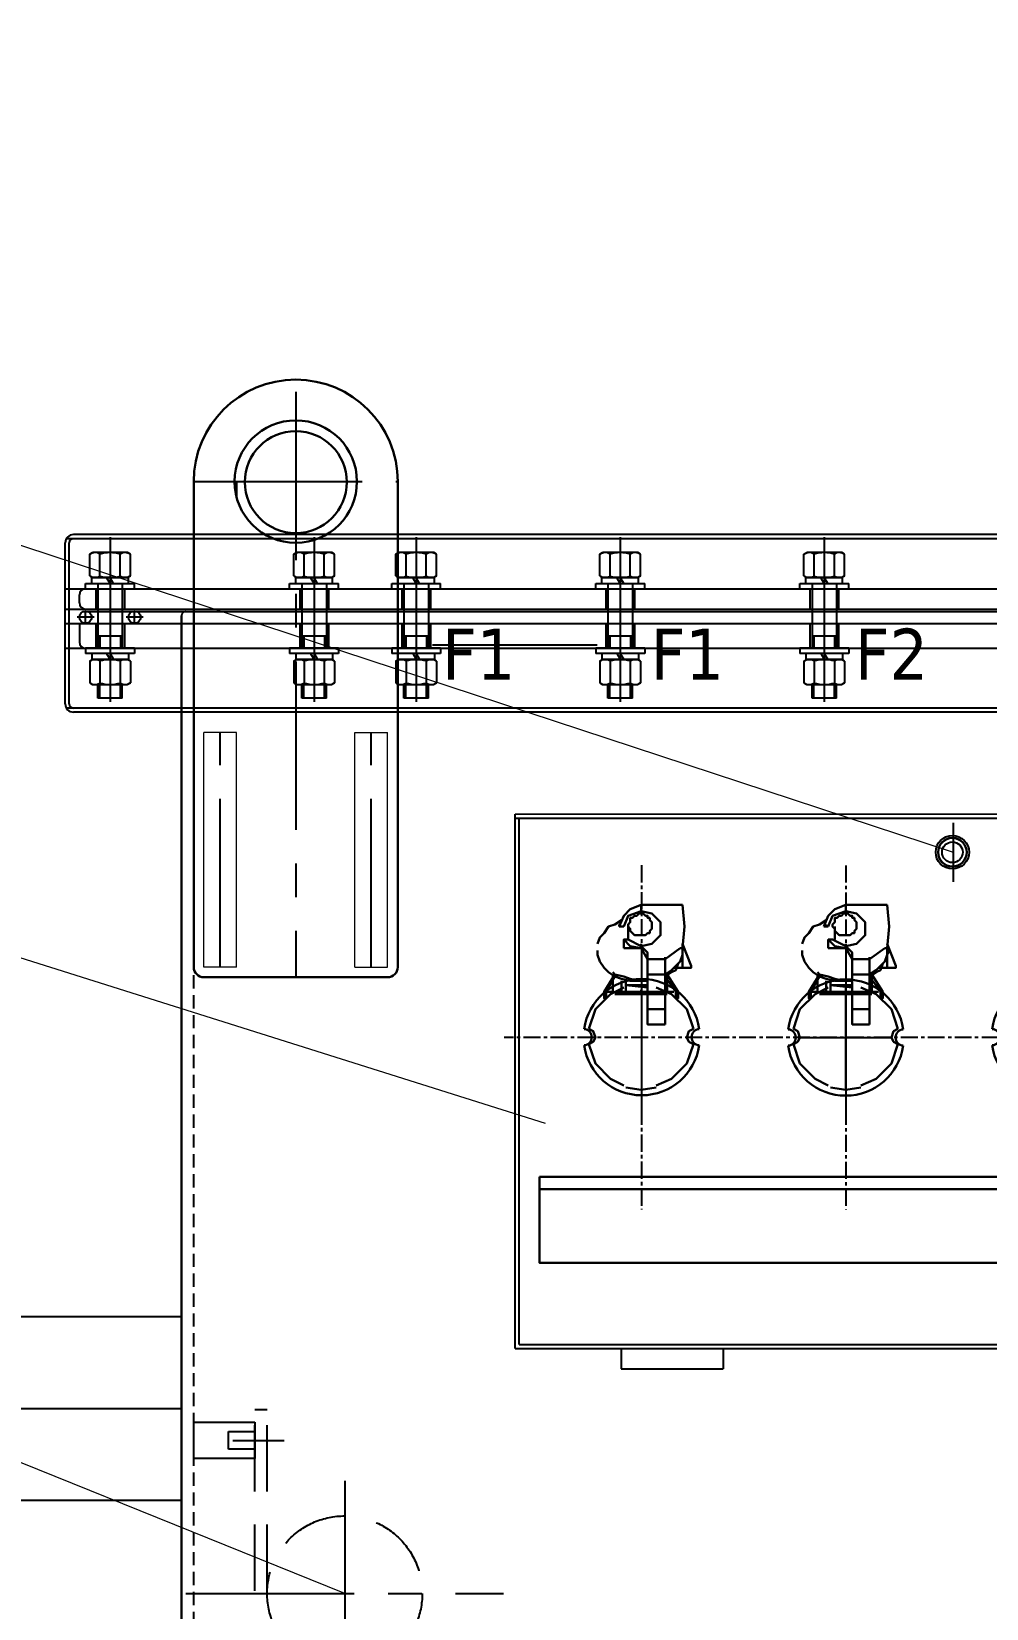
# Model space of a CAD drawing. Header units: millimetres. Extents: x 51831 to 122350, y -311274 to -161296.
# Drawn here: x 57327 to 57795, y -162715 to -161942 of the extents above; entities that cross this region are included whole.
import ezdxf

# ---------------------------------------------------------------- set-up
doc = ezdxf.new("R2010")
doc.units = ezdxf.units.MM
doc.header["$LTSCALE"] = 13
for name, pattern in [('ACAD_ISO02W100', [15, 12, -3]), ('CENTER', [50.8, 31.75, -6.35, 6.35, -6.35]), ('CENTERX2', [101.6, 63.5, -12.7, 12.7, -12.7]), ('DASHED', [0.75, 0.5, -0.25]), ('HIDDEN', [9.525, 6.35, -3.175])]:
    doc.linetypes.add(name, pattern=pattern)
doc.layers.get('0').update_dxf_attribs({"color": 1, "linetype": 'CENTER'})
for name, color, linetype in [('1', 4, 'Continuous'), ('2', 3, 'Continuous'), ('3中心线层', 1, 'CENTER'), ('4', 2, 'HIDDEN'), ('4虚线层', 6, 'DASHED'), ('粗实线', 4, 'Continuous')]:
    doc.layers.add(name, color=color, linetype=linetype)
doc.layers.add('标注、文本', color=3, linetype='Continuous', lineweight=25)
doc.layers.add('铁心', color=3, linetype='Continuous', lineweight=0)
doc.styles.add('Tahoma$001', font='tahoma.ttf', dxfattribs={"height": 2.159784})

# ---------------------------------------------------------------- blocks, each defined once
blk = doc.blocks.new('A$C577535B1')
for p, q in [((67.35, 124.33), (67.35, 44.6)), ((67.35, 124.15), (67.35, 44.41)), ((167.35, 124.17), (167.35, 44.44)), ((167.35, 124.15), (167.35, 44.41)), ((267.35, 124.33), (267.35, 44.6)), ((267.35, 124.15), (267.35, 44.41))]:
    blk.add_line(p, q)
at = {"layer": '3中心线层', "ltscale": 0.02}
for p, q in [((67.35, 168.77), (67.35, 0.16)), ((67.35, 168.61), (67.35, 0)), ((167.35, 168.61), (167.35, 0)), ((267.35, 168.77), (267.35, 0.16)), ((334.71, 84.28), (0, 84.28))]:
    blk.add_line(p, q, dxfattribs=at)
at = {"layer": '粗实线', "lineweight": 30}
for centre, radius, start, end in [((67.35, 84.47), 28.5, 8.04813, 171.95187), ((167.35, 84.3), 28.5, 8.04813, 171.95187), ((267.35, 84.47), 28.5, 8.04813, 171.95187), ((38.85, 84.47), 4, 274.02406, 85.97594), ((95.85, 84.47), 4, 94.02406, 265.97594), ((138.85, 84.3), 4, 274.02406, 85.97594), ((195.85, 84.3), 4, 94.02406, 265.97594), ((238.85, 84.47), 4, 274.02406, 85.97594), ((295.85, 84.37), 4, 94.02406, 265.97594), ((67.35, 84.47), 28.5, 188.04813, 351.95187), ((167.35, 84.3), 28.5, 188.04813, 351.95187), ((267.35, 84.47), 28.5, 188.04813, 351.95187)]:
    blk.add_arc(centre, radius, start, end, dxfattribs=at)
blk = doc.blocks.new('A$C5D6D1F02')
at = {"layer": '标注、文本'}
for p, q in [((125.88, 0), (125.88, 51.21)), ((103.48, 25.6), (148.29, 25.6))]:
    blk.add_line(p, q, dxfattribs=at)
at = {"layer": '粗实线', "lineweight": 30}
for points in [[(25.6, 90.68), (20.27, 88.54), (17.07, 85.34), (14.94, 80.01)], [(25.6, 87.48), (19.2, 85.34), (17.07, 80.01)], [(25.6, 90.68), (25.6, 87.48)], [(25.6, 70.41), (30.94, 71.48), (35.2, 75.74), (35.2, 82.14), (30.94, 86.41), (25.6, 87.48)], [(45.87, 69.34), (46.94, 80.01), (45.87, 90.68)], [(125.88, 90.68), (120.55, 88.54), (117.35, 85.34), (115.21, 80.01)], [(125.88, 87.48), (119.48, 85.34), (117.35, 80.01)], [(125.88, 90.68), (125.88, 87.48)], [(125.88, 70.41), (131.22, 71.48), (135.48, 75.74), (135.48, 82.14), (131.22, 86.41), (125.88, 87.48)], [(146.15, 69.34), (147.22, 80.01), (146.15, 90.68)], [(226.16, 90.68), (220.83, 88.54), (217.63, 85.34), (216.56, 80.01)], [(226.16, 87.48), (219.76, 85.34), (217.63, 80.01)], [(226.16, 90.68), (226.16, 87.48)], [(226.16, 70.41), (231.5, 71.48), (235.76, 75.74), (235.76, 82.14), (231.5, 86.41), (226.16, 87.48)], [(246.43, 69.34), (247.5, 80.01), (246.43, 90.68)], [(16, 83.21), (12.8, 81.08), (9.6, 80.01), (7.47, 76.81), (5.33, 74.68), (4.27, 71.48)], [(16, 83.21), (12.8, 81.08), (9.6, 80.01), (7.47, 76.81), (5.33, 74.68), (4.27, 71.48)], [(14.94, 81.08), (14.94, 80.01)], [(116.28, 83.21), (113.08, 81.08), (109.88, 80.01), (107.75, 76.81), (105.61, 74.68), (104.55, 71.48)], [(116.28, 83.21), (113.08, 81.08), (109.88, 80.01), (107.75, 76.81), (105.61, 74.68), (104.55, 71.48)], [(116.28, 81.08), (116.28, 80.01)], [(216.56, 83.21), (213.36, 81.08), (210.16, 80.01), (208.03, 76.81), (205.89, 74.68), (204.83, 71.48)], [(216.56, 83.21), (213.36, 81.08), (210.16, 80.01), (208.03, 76.81), (205.89, 74.68), (204.83, 71.48)], [(216.56, 81.08), (216.56, 80.01)], [(17.07, 73.61), (20.27, 70.41), (25.6, 69.34)], [(19.2, 73.61), (17.07, 73.61), (17.07, 69.34)], [(28.8, 64.01), (28.8, 67.21), (25.6, 70.41)], [(25.6, 69.34), (25.6, 70.41)], [(37.34, 56.54), (40.54, 58.67), (42.67, 60.81), (44.81, 62.94), (45.87, 66.14), (45.87, 68.28), (45.87, 71.48)], [(37.34, 56.54), (40.54, 58.67), (42.67, 60.81), (44.81, 62.94), (45.87, 66.14), (45.87, 68.28), (45.87, 71.48)], [(50.14, 60.81), (45.87, 71.48)], [(117.35, 73.61), (120.55, 70.41), (125.88, 69.34)], [(119.48, 73.61), (117.35, 73.61), (117.35, 69.34)], [(129.08, 64.01), (129.08, 67.21), (125.88, 70.41)], [(125.88, 69.34), (125.88, 70.41)], [(137.62, 56.54), (140.82, 58.67), (142.95, 60.81), (145.08, 62.94), (146.15, 66.14), (147.22, 68.28), (146.15, 71.48)], [(137.62, 56.54), (140.82, 58.67), (142.95, 60.81), (145.08, 62.94), (146.15, 66.14), (147.22, 68.28), (146.15, 71.48)], [(146.15, 69.34), (146.15, 59.74), (149.35, 59.74), (150.42, 59.74), (150.42, 60.81), (146.15, 71.48)], [(217.63, 73.61), (220.83, 70.41), (226.16, 69.34)], [(219.76, 73.61), (217.63, 73.61), (217.63, 69.34)], [(229.36, 64.01), (229.36, 67.21), (226.16, 70.41)], [(226.16, 69.34), (226.16, 70.41)], [(237.9, 56.54), (241.1, 58.67), (243.23, 60.81), (245.36, 62.94), (246.43, 66.14), (247.5, 68.28), (246.43, 71.48)], [(237.9, 56.54), (241.1, 58.67), (243.23, 60.81), (245.36, 62.94), (246.43, 66.14), (247.5, 68.28), (246.43, 71.48)], [(246.43, 69.34), (246.43, 59.74), (249.63, 59.74), (250.7, 59.74), (250.7, 60.81), (246.43, 71.48)], [(4.27, 68.28), (4.27, 66.14), (5.33, 62.94), (7.47, 59.74), (9.6, 57.61), (12.8, 55.47), (16, 54.41), (20.27, 53.34), (24.54, 53.34), (28.8, 53.34)], [(4.27, 68.28), (4.27, 66.14), (5.33, 62.94), (7.47, 59.74), (9.6, 57.61), (12.8, 55.47), (16, 54.41), (20.27, 53.34), (24.54, 53.34), (28.8, 53.34)], [(25.6, 69.34), (28.8, 64.01)], [(33.07, 32), (28.8, 32), (28.8, 64.01)], [(37.34, 32), (37.34, 64.01), (28.8, 64.01)], [(45.87, 69.34), (44.81, 69.34), (37.34, 64.01)], [(37.34, 55.47), (40.54, 57.61), (42.67, 58.67), (43.74, 61.87), (45.87, 64.01), (45.87, 66.14), (45.87, 68.28)], [(37.34, 55.47), (40.54, 57.61), (42.67, 58.67), (43.74, 61.87), (45.87, 64.01), (45.87, 66.14), (45.87, 68.28)], [(45.87, 69.34), (45.87, 59.74), (49.07, 59.74), (50.14, 59.74), (50.14, 60.81)], [(104.55, 68.28), (104.55, 66.14), (105.61, 62.94), (107.75, 59.74), (109.88, 57.61), (113.08, 55.47), (116.28, 54.41), (120.55, 53.34), (124.82, 53.34), (129.08, 53.34)], [(104.55, 68.28), (104.55, 66.14), (105.61, 62.94), (107.75, 59.74), (109.88, 57.61), (113.08, 55.47), (116.28, 54.41), (120.55, 53.34), (124.82, 53.34), (129.08, 53.34)], [(125.88, 69.34), (129.08, 64.01)], [(133.35, 32), (129.08, 32), (129.08, 64.01)], [(137.62, 32), (137.62, 64.01), (129.08, 64.01)], [(146.15, 69.34), (145.08, 69.34), (137.62, 64.01)], [(137.62, 55.47), (140.82, 57.61), (142.95, 58.67), (144.02, 61.87), (146.15, 64.01), (146.15, 66.14), (147.22, 68.28)], [(137.62, 55.47), (140.82, 57.61), (142.95, 58.67), (144.02, 61.87), (146.15, 64.01), (146.15, 66.14), (147.22, 68.28)], [(204.83, 68.28), (204.83, 66.14), (205.89, 62.94), (208.03, 59.74), (210.16, 57.61), (213.36, 55.47), (216.56, 54.41), (220.83, 53.34), (225.09, 53.34), (229.36, 53.34)], [(204.83, 68.28), (204.83, 66.14), (205.89, 62.94), (208.03, 59.74), (210.16, 57.61), (213.36, 55.47), (216.56, 54.41), (220.83, 53.34), (225.09, 53.34), (229.36, 53.34)], [(226.16, 69.34), (229.36, 64.01)], [(233.63, 32), (229.36, 32), (229.36, 64.01)], [(237.9, 32), (237.9, 64.01), (229.36, 64.01)], [(246.43, 69.34), (245.36, 69.34), (237.9, 64.01)], [(237.9, 55.47), (241.1, 57.61), (243.23, 58.67), (244.3, 61.87), (246.43, 64.01), (246.43, 66.14), (247.5, 68.28)], [(237.9, 55.47), (241.1, 57.61), (243.23, 58.67), (244.3, 61.87), (246.43, 64.01), (246.43, 66.14), (247.5, 68.28)], [(11.73, 48.01), (7.47, 48.01), (12.8, 56.54)], [(8.53, 48.01), (12.8, 55.47)], [(11.73, 57.61), (12.8, 56.54), (17.07, 55.47), (20.27, 54.41), (24.54, 53.34), (28.8, 53.34)], [(11.73, 57.61), (12.8, 56.54), (17.07, 55.47), (20.27, 54.41), (24.54, 53.34), (28.8, 53.34)], [(45.87, 59.74), (41.61, 59.74)], [(112.01, 48.01), (107.75, 48.01), (113.08, 56.54)], [(108.81, 48.01), (113.08, 55.47)], [(112.01, 57.61), (113.08, 56.54), (117.35, 55.47), (120.55, 54.41), (124.82, 53.34), (129.08, 53.34)], [(112.01, 57.61), (113.08, 56.54), (117.35, 55.47), (120.55, 54.41), (124.82, 53.34), (129.08, 53.34)], [(146.15, 59.74), (141.88, 59.74)], [(212.29, 48.01), (208.03, 48.01), (213.36, 56.54)], [(209.09, 48.01), (213.36, 55.47)], [(212.29, 57.61), (214.43, 56.54), (217.63, 55.47), (220.83, 54.41), (225.09, 53.34), (229.36, 53.34)], [(212.29, 57.61), (214.43, 56.54), (217.63, 55.47), (220.83, 54.41), (225.09, 53.34), (229.36, 53.34)], [(246.43, 59.74), (242.16, 59.74)], [(17.07, 50.14), (10.67, 46.94), (3.2, 39.47), (0, 29.87)], [(7.47, 48.01), (7.47, 44.81), (8.53, 44.81), (8.53, 48.01)], [(51.21, 29.87), (48.01, 39.47), (40.54, 46.94), (33.07, 50.14)], [(43.74, 48.01), (43.74, 44.81), (42.67, 44.81), (42.67, 48.01)], [(117.35, 50.14), (110.95, 46.94), (103.48, 39.47), (100.28, 29.87)], [(107.75, 48.01), (107.75, 44.81), (108.81, 44.81), (108.81, 48.01)], [(151.49, 29.87), (148.29, 39.47), (140.82, 46.94), (133.35, 50.14)], [(144.02, 48.01), (144.02, 44.81), (142.95, 44.81), (142.95, 48.01)], [(217.63, 50.14), (211.23, 46.94), (203.76, 39.47), (200.56, 29.87)], [(208.03, 48.01), (208.03, 44.81), (209.09, 44.81), (209.09, 48.01)], [(251.76, 29.87), (248.56, 39.47), (241.1, 46.94), (233.63, 50.14)], [(244.3, 48.01), (244.3, 44.81), (243.23, 44.81), (243.23, 48.01)], [(0, 22.4), (2.13, 23.47), (3.2, 25.6), (2.13, 28.8), (0, 29.87)], [(51.21, 29.87), (49.07, 28.8), (48.01, 25.6), (49.07, 23.47), (51.21, 22.4)], [(100.28, 22.4), (102.41, 23.47), (103.48, 25.6), (102.41, 28.8), (100.28, 29.87)], [(151.49, 29.87), (149.35, 28.8), (148.29, 25.6), (149.35, 23.47), (151.49, 22.4)], [(200.56, 22.4), (202.69, 23.47), (203.76, 25.6), (202.69, 28.8), (200.56, 29.87)], [(251.76, 29.87), (249.63, 28.8), (248.56, 25.6), (249.63, 23.47), (251.76, 22.4)], [(0, 22.4), (3.2, 12.8), (10.67, 5.33), (17.07, 2.13)], [(33.07, 2.13), (40.54, 5.33), (48.01, 12.8), (51.21, 22.4)], [(100.28, 22.4), (103.48, 12.8), (110.95, 5.33), (117.35, 2.13)], [(133.35, 2.13), (140.82, 5.33), (148.29, 12.8), (151.49, 22.4)], [(200.56, 22.4), (203.76, 12.8), (211.23, 5.33), (217.63, 2.13)], [(233.63, 2.13), (241.1, 5.33), (248.56, 12.8), (251.76, 22.4)], [(18.14, 1.07), (25.6, 0), (33.07, 1.07)], [(118.41, 1.07), (125.88, 0), (133.35, 1.07)], [(218.69, 1.07), (226.16, 0), (233.63, 1.07)]]:
    blk.add_lwpolyline(points, dxfattribs=at)
for points in [[(25.6, 86.41), (24.54, 86.41), (23.47, 85.34), (22.4, 85.34), (21.34, 84.28), (20.27, 84.28), (20.27, 83.21), (20.27, 82.14), (19.2, 81.08), (19.2, 80.01), (20.27, 78.94), (20.27, 77.88), (21.34, 76.81), (22.4, 75.74), (23.47, 75.74), (24.54, 75.74), (25.6, 75.74), (26.67, 75.74), (27.74, 75.74), (28.8, 76.81), (29.87, 76.81), (29.87, 77.88), (30.94, 78.94), (30.94, 80.01), (30.94, 81.08), (30.94, 82.14), (29.87, 83.21), (29.87, 84.28), (28.8, 84.28), (28.8, 85.34), (27.74, 85.34), (26.67, 86.41)], [(125.88, 86.41), (124.82, 86.41), (123.75, 85.34), (122.68, 85.34), (121.62, 84.28), (120.55, 84.28), (120.55, 83.21), (120.55, 82.14), (119.48, 81.08), (119.48, 80.01), (120.55, 78.94), (120.55, 77.88), (121.62, 76.81), (122.68, 75.74), (123.75, 75.74), (124.82, 75.74), (125.88, 75.74), (126.95, 75.74), (128.02, 75.74), (129.08, 76.81), (130.15, 76.81), (130.15, 77.88), (131.22, 78.94), (131.22, 80.01), (131.22, 81.08), (131.22, 82.14), (130.15, 83.21), (130.15, 84.28), (129.08, 84.28), (129.08, 85.34), (128.02, 85.34), (126.95, 86.41)], [(226.16, 86.41), (225.09, 86.41), (224.03, 85.34), (222.96, 85.34), (221.89, 84.28), (220.83, 84.28), (220.83, 83.21), (220.83, 82.14), (219.76, 81.08), (220.83, 80.01), (220.83, 78.94), (220.83, 77.88), (221.89, 76.81), (222.96, 75.74), (224.03, 75.74), (225.09, 75.74), (226.16, 75.74), (227.23, 75.74), (228.3, 75.74), (229.36, 76.81), (230.43, 76.81), (230.43, 77.88), (231.5, 78.94), (231.5, 80.01), (231.5, 81.08), (231.5, 82.14), (231.5, 83.21), (230.43, 84.28), (229.36, 84.28), (229.36, 85.34), (228.3, 85.34), (227.23, 86.41)], [(38.4, 48.01), (38.4, 49.07)], [(138.68, 48.01), (138.68, 49.07)], [(238.96, 48.01), (238.96, 49.07)]]:
    blk.add_lwpolyline(points, close=True, dxfattribs=at)
for points in [[(25.6, 90.68), (25.6, 90.68), (45.87, 90.68), (45.87, 90.68)], [(125.88, 90.68), (125.88, 90.68), (146.15, 90.68), (146.15, 90.68)], [(226.16, 90.68), (226.16, 90.68), (246.43, 90.68), (246.43, 90.68)], [(14.94, 80.01), (14.94, 80.01), (17.07, 80.01), (17.07, 80.01)], [(19.2, 80.01), (19.2, 80.01), (19.2, 73.61), (19.2, 73.61)], [(115.21, 80.01), (115.21, 80.01), (117.35, 80.01), (117.35, 80.01)], [(120.55, 80.01), (120.55, 80.01), (120.55, 73.61), (120.55, 73.61)], [(216.56, 80.01), (216.56, 80.01), (217.63, 80.01), (217.63, 80.01)], [(220.83, 80.01), (220.83, 80.01), (220.83, 73.61), (220.83, 73.61)], [(19.2, 73.61), (19.2, 73.61), (25.6, 70.41), (25.6, 70.41)], [(25.6, 71.48), (25.6, 71.48), (25.6, 70.41), (25.6, 70.41)], [(119.48, 73.61), (119.48, 73.61), (125.88, 70.41), (125.88, 70.41)], [(125.88, 71.48), (125.88, 71.48), (125.88, 70.41), (125.88, 70.41)], [(219.76, 73.61), (219.76, 73.61), (226.16, 70.41), (226.16, 70.41)], [(226.16, 71.48), (226.16, 71.48), (226.16, 70.41), (226.16, 70.41)], [(25.6, 69.34), (25.6, 69.34), (17.07, 69.34), (17.07, 69.34)], [(37.34, 64.01), (37.34, 64.01), (37.34, 65.07), (37.34, 65.07)], [(125.88, 69.34), (125.88, 69.34), (117.35, 69.34), (117.35, 69.34)], [(137.62, 64.01), (137.62, 64.01), (137.62, 65.07), (137.62, 65.07)], [(226.16, 69.34), (226.16, 69.34), (217.63, 69.34), (217.63, 69.34)], [(237.9, 64.01), (237.9, 64.01), (237.9, 65.07), (237.9, 65.07)], [(11.73, 48.01), (11.73, 48.01), (11.73, 56.54), (11.73, 56.54)], [(18.14, 48.01), (18.14, 48.01), (18.14, 54.41), (18.14, 54.41)], [(28.8, 56.54), (28.8, 56.54), (37.34, 56.54), (37.34, 56.54)], [(42.67, 48.01), (42.67, 48.01), (37.34, 55.47), (37.34, 55.47)], [(38.4, 48.01), (38.4, 48.01), (38.4, 56.54), (38.4, 56.54)], [(43.74, 48.01), (43.74, 48.01), (38.4, 56.54), (38.4, 56.54)], [(112.01, 48.01), (112.01, 48.01), (112.01, 56.54), (112.01, 56.54)], [(118.41, 48.01), (118.41, 48.01), (118.41, 54.41), (118.41, 54.41)], [(129.08, 56.54), (129.08, 56.54), (137.62, 56.54), (137.62, 56.54)], [(142.95, 48.01), (142.95, 48.01), (137.62, 55.47), (137.62, 55.47)], [(138.68, 48.01), (138.68, 48.01), (138.68, 56.54), (138.68, 56.54)], [(144.02, 48.01), (144.02, 48.01), (138.68, 56.54), (138.68, 56.54)], [(212.29, 48.01), (212.29, 48.01), (212.29, 56.54), (212.29, 56.54)], [(218.69, 48.01), (218.69, 48.01), (218.69, 54.41), (218.69, 54.41)], [(229.36, 56.54), (229.36, 56.54), (237.9, 56.54), (237.9, 56.54)], [(243.23, 48.01), (243.23, 48.01), (237.9, 55.47), (237.9, 55.47)], [(238.96, 48.01), (238.96, 48.01), (238.96, 56.54), (238.96, 56.54)], [(244.3, 48.01), (244.3, 48.01), (238.96, 56.54), (238.96, 56.54)], [(12.8, 48.01), (12.8, 48.01), (25.6, 48.01), (25.6, 48.01)], [(16, 48.01), (16, 48.01), (12.8, 48.01), (12.8, 48.01)], [(12.8, 46.94), (12.8, 46.94), (38.4, 46.94), (38.4, 46.94)], [(16, 48.01), (16, 48.01), (16, 53.34), (16, 53.34)], [(18.14, 51.21), (18.14, 51.21), (28.8, 50.14), (28.8, 50.14)], [(18.14, 51.21), (18.14, 51.21), (28.8, 51.21), (28.8, 51.21)], [(24.54, 48.01), (24.54, 48.01), (41.61, 48.01), (41.61, 48.01)], [(25.6, 48.01), (25.6, 48.01), (25.6, 49.07), (25.6, 49.07)], [(38.4, 48.01), (38.4, 48.01), (25.6, 48.01), (25.6, 48.01)], [(113.08, 48.01), (113.08, 48.01), (125.88, 48.01), (125.88, 48.01)], [(116.28, 48.01), (116.28, 48.01), (113.08, 48.01), (113.08, 48.01)], [(113.08, 46.94), (113.08, 46.94), (138.68, 46.94), (138.68, 46.94)], [(116.28, 48.01), (116.28, 48.01), (116.28, 53.34), (116.28, 53.34)], [(118.41, 51.21), (118.41, 51.21), (129.08, 50.14), (129.08, 50.14)], [(118.41, 51.21), (118.41, 51.21), (129.08, 51.21), (129.08, 51.21)], [(124.82, 48.01), (124.82, 48.01), (141.88, 48.01), (141.88, 48.01)], [(125.88, 48.01), (125.88, 48.01), (125.88, 49.07), (125.88, 49.07)], [(138.68, 48.01), (138.68, 48.01), (125.88, 48.01), (125.88, 48.01)], [(213.36, 48.01), (213.36, 48.01), (226.16, 48.01), (226.16, 48.01)], [(216.56, 48.01), (216.56, 48.01), (213.36, 48.01), (213.36, 48.01)], [(213.36, 46.94), (213.36, 46.94), (238.96, 46.94), (238.96, 46.94)], [(216.56, 48.01), (216.56, 48.01), (216.56, 53.34), (216.56, 53.34)], [(218.69, 51.21), (218.69, 51.21), (229.36, 50.14), (229.36, 50.14)], [(218.69, 51.21), (218.69, 51.21), (229.36, 51.21), (229.36, 51.21)], [(225.09, 48.01), (225.09, 48.01), (242.16, 48.01), (242.16, 48.01)], [(226.16, 48.01), (226.16, 48.01), (226.16, 49.07), (226.16, 49.07)], [(238.96, 48.01), (238.96, 48.01), (226.16, 48.01), (226.16, 48.01)], [(28.8, 39.47), (28.8, 39.47), (37.34, 39.47), (37.34, 39.47)], [(129.08, 39.47), (129.08, 39.47), (137.62, 39.47), (137.62, 39.47)], [(229.36, 39.47), (229.36, 39.47), (237.9, 39.47), (237.9, 39.47)], [(28.8, 32), (28.8, 32), (37.34, 32), (37.34, 32)], [(129.08, 32), (129.08, 32), (137.62, 32), (137.62, 32)], [(229.36, 32), (229.36, 32), (237.9, 32), (237.9, 32)]]:
    blk.add_open_spline(points, degree=3, dxfattribs=at)
blk = doc.blocks.new('A$C7A9C35AF')
at = {"layer": '1', "color": 1, "linetype": 'CENTERX2', "lineweight": -3, "ltscale": 0.1}
for p, q in [((23.08, 415), (48.19, 415)), ((77.85, 395.12), (77.85, 31.75)), ((0, 340), (155.71, 340)), ((3.93, 215), (151.78, 215)), ((0, 90), (155.71, 90)), ((23.08, 15), (48.19, 15))]:
    blk.add_line(p, q, dxfattribs=at)
at = {"layer": '4虚线层', "ltscale": 5}
for p, q in [((39.85, 430), (33.85, 430)), ((33.85, 0), (33.85, 430)), ((39.85, 0), (39.85, 430)), ((33.85, 0), (39.85, 0))]:
    blk.add_line(p, q, dxfattribs=at)
for points in [[(3.85, 423.87), (33.85, 423.87), (33.85, 406.13), (3.85, 406.13)], [(3.85, 423.87), (33.85, 423.87), (33.85, 406.13), (3.85, 406.13)], [(20.89, 419.33), (33.85, 419.33), (33.85, 410.67), (20.89, 410.67)], [(20.89, 419.33), (33.85, 419.33), (33.85, 410.67), (20.89, 410.67)], [(3.85, 23.87), (33.85, 23.87), (33.85, 6.13), (3.85, 6.13)], [(3.85, 23.87), (33.85, 23.87), (33.85, 6.13), (3.85, 6.13)], [(20.89, 19.33), (33.85, 19.33), (33.85, 10.67), (20.89, 10.67)], [(20.89, 19.33), (33.85, 19.33), (33.85, 10.67), (20.89, 10.67)]]:
    blk.add_lwpolyline(points, close=True, dxfattribs=at)
for centre in [(77.85, 340), (77.85, 215), (77.85, 90)]:
    blk.add_circle(centre, 38, dxfattribs=at)

msp = doc.modelspace()

# ---------------------------------------------------------------- linework, layer by layer
at = {"color": 2, "linetype": 'ACAD_ISO02W100', "lineweight": 13}
for p, q in [((57427.844, -162285.411), (57411.844, -162285.411)), ((57411.844, -162400.411), (57411.844, -162285.411)), ((57427.844, -162400.411), (57427.844, -162285.411)), ((57485.844, -162285.411), (57501.844, -162285.411)), ((57485.844, -162400.411), (57485.844, -162285.411)), ((57501.844, -162400.411), (57501.844, -162285.411)), ((57427.844, -162400.411), (57411.844, -162400.411)), ((57485.844, -162400.411), (57501.844, -162400.411))]:
    msp.add_line(p, q, dxfattribs=at)
at = {"layer": '1', "color": 1, "linetype": 'CENTERX2', "lineweight": -3, "ltscale": 0.1}
for p, q in [((57456.844, -162118.449), (57456.844, -162405.411)), ((57406.844, -162162.42), (57506.844, -162162.42)), ((57365.844, -162212.494), (57365.844, -162255.762)), ((57465.844, -162212.494), (57465.844, -162255.762)), ((57515.844, -162212.494), (57515.844, -162255.762)), ((57615.844, -162212.494), (57615.844, -162255.762)), ((57715.844, -162212.494), (57715.844, -162255.762)), ((57358.029, -162228.934), (57349.66, -162228.934)), ((57353.844, -162232.172), (57353.844, -162225.695)), ((57382.029, -162228.934), (57373.66, -162228.934)), ((57377.844, -162232.172), (57377.844, -162225.695)), ((57523.787, -162242.42), (57604.479, -162242.42)), ((57419.844, -162400.411), (57419.844, -162285.411)), ((57493.844, -162400.411), (57493.844, -162285.411)), ((57778.981, -162329.644), (57778.981, -162358.584))]:
    msp.add_line(p, q, dxfattribs=at)
at = {"layer": '1'}
for p, q in [((57355.919, -162198.001), (57357.249, -162197.234)), ((57355.919, -162208.666), (57355.919, -162198.001)), ((57374.439, -162197.234), (57357.249, -162197.234)), ((57360.882, -162208.666), (57360.882, -162198.001)), ((57370.807, -162208.666), (57370.807, -162198.001)), ((57375.769, -162198.001), (57374.439, -162197.234)), ((57375.769, -162208.666), (57375.769, -162198.001)), ((57455.919, -162198.001), (57457.249, -162197.234)), ((57455.919, -162208.666), (57455.919, -162198.001)), ((57474.439, -162197.234), (57457.249, -162197.234)), ((57460.882, -162208.666), (57460.882, -162198.001)), ((57470.807, -162208.666), (57470.807, -162198.001)), ((57475.769, -162198.001), (57474.439, -162197.234)), ((57475.769, -162208.666), (57475.769, -162198.001)), ((57505.919, -162198.001), (57507.249, -162197.234)), ((57505.919, -162208.666), (57505.919, -162198.001)), ((57524.439, -162197.234), (57507.249, -162197.234)), ((57510.882, -162208.666), (57510.882, -162198.001)), ((57520.807, -162208.666), (57520.807, -162198.001)), ((57525.769, -162198.001), (57524.439, -162197.234)), ((57525.769, -162208.666), (57525.769, -162198.001)), ((57605.919, -162198.001), (57607.249, -162197.234)), ((57605.919, -162208.666), (57605.919, -162198.001)), ((57624.439, -162197.234), (57607.249, -162197.234)), ((57610.882, -162208.666), (57610.882, -162198.001)), ((57620.807, -162208.666), (57620.807, -162198.001)), ((57625.769, -162198.001), (57624.439, -162197.234)), ((57625.769, -162208.666), (57625.769, -162198.001)), ((57705.919, -162198.001), (57707.249, -162197.234)), ((57705.919, -162208.666), (57705.919, -162198.001)), ((57724.439, -162197.234), (57707.249, -162197.234)), ((57710.882, -162208.666), (57710.882, -162198.001)), ((57720.807, -162208.666), (57720.807, -162198.001)), ((57725.769, -162198.001), (57724.439, -162197.234)), ((57725.769, -162208.666), (57725.769, -162198.001)), ((57355.919, -162208.666), (57357.249, -162209.434)), ((57356.844, -162212.434), (57356.844, -162209.434)), ((57356.844, -162209.434), (57374.844, -162209.434)), ((57374.439, -162209.434), (57357.249, -162209.434)), ((57365.844, -162212.434), (57364.144, -162209.434)), ((57367.544, -162212.434), (57365.844, -162209.434)), ((57375.769, -162208.666), (57374.439, -162209.434)), ((57374.844, -162212.434), (57374.844, -162209.434)), ((57455.919, -162208.666), (57457.249, -162209.434)), ((57456.844, -162212.434), (57456.844, -162209.434)), ((57456.844, -162209.434), (57474.844, -162209.434)), ((57474.439, -162209.434), (57457.249, -162209.434)), ((57465.844, -162212.434), (57464.144, -162209.434)), ((57467.544, -162212.434), (57465.844, -162209.434)), ((57475.769, -162208.666), (57474.439, -162209.434)), ((57474.844, -162212.434), (57474.844, -162209.434)), ((57505.919, -162208.666), (57507.249, -162209.434)), ((57506.844, -162212.434), (57506.844, -162209.434)), ((57506.844, -162209.434), (57524.844, -162209.434)), ((57524.439, -162209.434), (57507.249, -162209.434)), ((57515.844, -162212.434), (57514.144, -162209.434)), ((57517.544, -162212.434), (57515.844, -162209.434)), ((57525.769, -162208.666), (57524.439, -162209.434)), ((57524.844, -162212.434), (57524.844, -162209.434)), ((57605.919, -162208.666), (57607.249, -162209.434)), ((57606.844, -162212.434), (57606.844, -162209.434)), ((57606.844, -162209.434), (57624.844, -162209.434)), ((57624.439, -162209.434), (57607.249, -162209.434)), ((57615.844, -162212.434), (57614.144, -162209.434)), ((57617.544, -162212.434), (57615.844, -162209.434)), ((57625.769, -162208.666), (57624.439, -162209.434)), ((57624.844, -162212.434), (57624.844, -162209.434)), ((57705.919, -162208.666), (57707.249, -162209.434)), ((57706.844, -162212.434), (57706.844, -162209.434)), ((57706.844, -162209.434), (57724.844, -162209.434)), ((57724.439, -162209.434), (57707.249, -162209.434)), ((57715.844, -162212.434), (57714.144, -162209.434)), ((57717.544, -162212.434), (57715.844, -162209.434)), ((57725.769, -162208.666), (57724.439, -162209.434)), ((57724.844, -162212.434), (57724.844, -162209.434)), ((57353.844, -162214.934), (57353.844, -162212.434)), ((57353.844, -162212.434), (57377.844, -162212.434)), ((57353.844, -162214.934), (57377.844, -162214.934)), ((57356.844, -162212.434), (57374.844, -162212.434)), ((57359.844, -162212.652), (57359.844, -162238.152)), ((57371.844, -162212.652), (57371.844, -162238.152)), ((57377.844, -162214.934), (57377.844, -162212.434)), ((57453.844, -162214.934), (57453.844, -162212.434)), ((57453.844, -162212.434), (57477.844, -162212.434)), ((57456.844, -162212.434), (57474.844, -162212.434)), ((57459.844, -162212.652), (57459.844, -162238.152)), ((57471.844, -162212.652), (57471.844, -162238.152)), ((57477.844, -162214.934), (57477.844, -162212.434)), ((57503.844, -162214.934), (57503.844, -162212.434)), ((57503.844, -162212.434), (57527.844, -162212.434)), ((57506.844, -162212.434), (57524.844, -162212.434)), ((57509.844, -162212.652), (57509.844, -162238.152)), ((57521.844, -162212.652), (57521.844, -162238.152)), ((57527.844, -162214.934), (57527.844, -162212.434)), ((57603.844, -162214.934), (57603.844, -162212.434)), ((57603.844, -162212.434), (57627.844, -162212.434)), ((57606.844, -162212.434), (57624.844, -162212.434)), ((57609.844, -162212.652), (57609.844, -162238.152)), ((57621.844, -162212.652), (57621.844, -162238.152)), ((57627.844, -162214.934), (57627.844, -162212.434)), ((57703.844, -162214.934), (57703.844, -162212.434)), ((57703.844, -162212.434), (57727.844, -162212.434)), ((57706.844, -162212.434), (57724.844, -162212.434)), ((57709.844, -162212.652), (57709.844, -162238.152)), ((57721.844, -162212.652), (57721.844, -162238.152)), ((57727.844, -162214.934), (57727.844, -162212.434)), ((57371.844, -162238.152), (57359.844, -162238.152)), ((57359.844, -162238.152), (57359.844, -162244.152)), ((57371.844, -162238.152), (57371.844, -162244.152)), ((57471.844, -162238.152), (57459.844, -162238.152)), ((57459.844, -162238.152), (57459.844, -162244.152)), ((57471.844, -162238.152), (57471.844, -162244.152)), ((57521.844, -162238.152), (57509.844, -162238.152)), ((57509.844, -162238.152), (57509.844, -162244.152)), ((57521.844, -162238.152), (57521.844, -162244.152)), ((57621.844, -162238.152), (57609.844, -162238.152)), ((57609.844, -162238.152), (57609.844, -162244.152)), ((57621.844, -162238.152), (57621.844, -162244.152)), ((57721.844, -162238.152), (57709.844, -162238.152)), ((57709.844, -162238.152), (57709.844, -162244.152)), ((57721.844, -162238.152), (57721.844, -162244.152)), ((57377.844, -162244.152), (57353.844, -162244.152)), ((57353.844, -162244.152), (57353.844, -162246.652)), ((57377.844, -162246.652), (57353.844, -162246.652)), ((57374.844, -162246.652), (57356.844, -162246.652)), ((57356.844, -162246.652), (57356.844, -162249.652)), ((57364.144, -162246.652), (57365.844, -162249.652)), ((57365.844, -162246.652), (57367.544, -162249.652)), ((57374.844, -162246.652), (57374.844, -162249.652)), ((57377.844, -162244.152), (57377.844, -162246.652)), ((57477.844, -162244.152), (57453.844, -162244.152)), ((57453.844, -162244.152), (57453.844, -162246.652)), ((57477.844, -162246.652), (57453.844, -162246.652)), ((57474.844, -162246.652), (57456.844, -162246.652)), ((57456.844, -162246.652), (57456.844, -162249.652)), ((57464.144, -162246.652), (57465.844, -162249.652)), ((57465.844, -162246.652), (57467.544, -162249.652)), ((57474.844, -162246.652), (57474.844, -162249.652)), ((57477.844, -162244.152), (57477.844, -162246.652)), ((57527.844, -162244.152), (57503.844, -162244.152)), ((57503.844, -162244.152), (57503.844, -162246.652)), ((57527.844, -162246.652), (57503.844, -162246.652)), ((57524.844, -162246.652), (57506.844, -162246.652)), ((57506.844, -162246.652), (57506.844, -162249.652)), ((57514.144, -162246.652), (57515.844, -162249.652)), ((57515.844, -162246.652), (57517.544, -162249.652)), ((57524.844, -162246.652), (57524.844, -162249.652)), ((57527.844, -162244.152), (57527.844, -162246.652)), ((57627.844, -162244.152), (57603.844, -162244.152)), ((57603.844, -162244.152), (57603.844, -162246.652)), ((57627.844, -162246.652), (57603.844, -162246.652)), ((57624.844, -162246.652), (57606.844, -162246.652)), ((57606.844, -162246.652), (57606.844, -162249.652)), ((57614.144, -162246.652), (57615.844, -162249.652)), ((57615.844, -162246.652), (57617.544, -162249.652)), ((57624.844, -162246.652), (57624.844, -162249.652)), ((57627.844, -162244.152), (57627.844, -162246.652)), ((57727.844, -162244.152), (57703.844, -162244.152)), ((57703.844, -162244.152), (57703.844, -162246.652)), ((57727.844, -162246.652), (57703.844, -162246.652)), ((57724.844, -162246.652), (57706.844, -162246.652)), ((57706.844, -162246.652), (57706.844, -162249.652)), ((57714.144, -162246.652), (57715.844, -162249.652)), ((57715.844, -162246.652), (57717.544, -162249.652)), ((57724.844, -162246.652), (57724.844, -162249.652)), ((57727.844, -162244.152), (57727.844, -162246.652)), ((57355.919, -162250.419), (57357.249, -162249.652)), ((57355.919, -162250.419), (57355.919, -162261.084)), ((57374.844, -162249.652), (57356.844, -162249.652)), ((57357.249, -162249.652), (57374.439, -162249.652)), ((57360.882, -162250.419), (57360.882, -162261.084)), ((57370.807, -162250.419), (57370.807, -162261.084)), ((57375.769, -162250.419), (57374.439, -162249.652)), ((57375.769, -162250.419), (57375.769, -162261.084)), ((57455.919, -162250.419), (57457.249, -162249.652)), ((57455.919, -162250.419), (57455.919, -162261.084)), ((57474.844, -162249.652), (57456.844, -162249.652)), ((57457.249, -162249.652), (57474.439, -162249.652)), ((57460.882, -162250.419), (57460.882, -162261.084)), ((57470.807, -162250.419), (57470.807, -162261.084)), ((57475.769, -162250.419), (57474.439, -162249.652)), ((57475.769, -162250.419), (57475.769, -162261.084)), ((57505.919, -162250.419), (57507.249, -162249.652)), ((57505.919, -162250.419), (57505.919, -162261.084)), ((57524.844, -162249.652), (57506.844, -162249.652)), ((57507.249, -162249.652), (57524.439, -162249.652)), ((57510.882, -162250.419), (57510.882, -162261.084)), ((57520.807, -162250.419), (57520.807, -162261.084)), ((57525.769, -162250.419), (57524.439, -162249.652)), ((57525.769, -162250.419), (57525.769, -162261.084)), ((57605.919, -162250.419), (57607.249, -162249.652)), ((57605.919, -162250.419), (57605.919, -162261.084)), ((57624.844, -162249.652), (57606.844, -162249.652)), ((57607.249, -162249.652), (57624.439, -162249.652)), ((57610.882, -162250.419), (57610.882, -162261.084)), ((57620.807, -162250.419), (57620.807, -162261.084)), ((57625.769, -162250.419), (57624.439, -162249.652)), ((57625.769, -162250.419), (57625.769, -162261.084)), ((57705.919, -162250.419), (57707.249, -162249.652)), ((57705.919, -162250.419), (57705.919, -162261.084)), ((57724.844, -162249.652), (57706.844, -162249.652)), ((57707.249, -162249.652), (57724.439, -162249.652)), ((57710.882, -162250.419), (57710.882, -162261.084)), ((57720.807, -162250.419), (57720.807, -162261.084)), ((57725.769, -162250.419), (57724.439, -162249.652)), ((57725.769, -162250.419), (57725.769, -162261.084)), ((57355.919, -162261.084), (57357.249, -162261.852)), ((57357.249, -162261.852), (57374.439, -162261.852)), ((57359.844, -162268.593), (57359.844, -162261.852)), ((57371.844, -162268.593), (57371.844, -162261.852)), ((57375.769, -162261.084), (57374.439, -162261.852)), ((57455.919, -162261.084), (57457.249, -162261.852)), ((57457.249, -162261.852), (57474.439, -162261.852)), ((57459.844, -162268.593), (57459.844, -162261.852)), ((57471.844, -162268.593), (57471.844, -162261.852)), ((57475.769, -162261.084), (57474.439, -162261.852)), ((57505.919, -162261.084), (57507.249, -162261.852)), ((57507.249, -162261.852), (57524.439, -162261.852)), ((57509.844, -162268.593), (57509.844, -162261.852)), ((57521.844, -162268.593), (57521.844, -162261.852)), ((57525.769, -162261.084), (57524.439, -162261.852)), ((57605.919, -162261.084), (57607.249, -162261.852)), ((57607.249, -162261.852), (57624.439, -162261.852)), ((57609.844, -162268.593), (57609.844, -162261.852)), ((57621.844, -162268.593), (57621.844, -162261.852)), ((57625.769, -162261.084), (57624.439, -162261.852)), ((57705.919, -162261.084), (57707.249, -162261.852)), ((57707.249, -162261.852), (57724.439, -162261.852)), ((57709.844, -162268.593), (57709.844, -162261.852)), ((57721.844, -162268.593), (57721.844, -162261.852)), ((57725.769, -162261.084), (57724.439, -162261.852)), ((57371.844, -162268.593), (57359.844, -162268.593)), ((57471.844, -162268.593), (57459.844, -162268.593)), ((57521.844, -162268.593), (57509.844, -162268.593)), ((57621.844, -162268.593), (57609.844, -162268.593)), ((57721.844, -162268.593), (57709.844, -162268.593))]:
    msp.add_line(p, q, dxfattribs=at)
at = {"layer": '1', "ltscale": 4}
for p, q in [((57400.844, -162571.855), (56415.863, -162571.855)), ((57400.844, -162661.855), (56415.863, -162661.855))]:
    msp.add_line(p, q, dxfattribs=at)
at = {"layer": '1'}
for centre, radius, start, end in [((57358.455, -162201.802), 4.569, 57.914436, 123.704561), ((57365.844, -162215.234), 18, 73.996597, 106.003403), ((57373.234, -162201.802), 4.569, 56.295439, 122.085564), ((57458.455, -162201.802), 4.569, 57.914436, 123.704561), ((57465.844, -162215.234), 18, 73.996597, 106.003403), ((57473.234, -162201.802), 4.569, 56.295439, 122.085564), ((57508.455, -162201.802), 4.569, 57.914436, 123.704561), ((57515.844, -162215.234), 18, 73.996597, 106.003403), ((57523.234, -162201.802), 4.569, 56.295439, 122.085564), ((57608.455, -162201.802), 4.569, 57.914436, 123.704561), ((57615.844, -162215.234), 18, 73.996597, 106.003403), ((57623.234, -162201.802), 4.569, 56.295439, 122.085564), ((57708.455, -162201.802), 4.569, 57.914436, 123.704561), ((57715.844, -162215.234), 18, 73.996597, 106.003403), ((57723.234, -162201.802), 4.569, 56.295439, 122.085564), ((57358.455, -162204.865), 4.569, 236.295439, 302.558752), ((57365.844, -162191.434), 18, 253.996597, 286.003403), ((57373.234, -162204.865), 4.569, 237.914436, 303.704561), ((57458.455, -162204.865), 4.569, 236.295439, 302.558752), ((57465.844, -162191.434), 18, 253.996597, 286.003403), ((57473.234, -162204.865), 4.569, 237.914436, 303.704561), ((57508.455, -162204.865), 4.569, 236.295439, 302.558752), ((57515.844, -162191.434), 18, 253.996597, 286.003403), ((57523.234, -162204.865), 4.569, 237.914436, 303.704561), ((57608.455, -162204.865), 4.569, 236.295439, 302.558752), ((57615.844, -162191.434), 18, 253.996597, 286.003403), ((57623.234, -162204.865), 4.569, 237.914436, 303.704561), ((57708.455, -162204.865), 4.569, 236.295439, 302.558752), ((57715.844, -162191.434), 18, 253.996597, 286.003403), ((57723.234, -162204.865), 4.569, 237.914436, 303.704561), ((57358.455, -162254.22), 4.569, 57.914436, 123.704561), ((57365.844, -162267.652), 18, 73.996597, 106.003403), ((57373.234, -162254.22), 4.569, 56.295439, 122.558752), ((57458.455, -162254.22), 4.569, 57.914436, 123.704561), ((57465.844, -162267.652), 18, 73.996597, 106.003403), ((57473.234, -162254.22), 4.569, 56.295439, 122.558752), ((57508.455, -162254.22), 4.569, 57.914436, 123.704561), ((57515.844, -162267.652), 18, 73.996597, 106.003403), ((57523.234, -162254.22), 4.569, 56.295439, 122.558752), ((57608.455, -162254.22), 4.569, 57.914436, 123.704561), ((57615.844, -162267.652), 18, 73.996597, 106.003403), ((57623.234, -162254.22), 4.569, 56.295439, 122.558752), ((57708.455, -162254.22), 4.569, 57.914436, 123.704561), ((57715.844, -162267.652), 18, 73.996597, 106.003403), ((57723.234, -162254.22), 4.569, 56.295439, 122.558752), ((57358.455, -162257.283), 4.569, 236.295439, 302.085564), ((57365.844, -162243.852), 18, 253.996597, 286.003403), ((57373.234, -162257.283), 4.569, 237.914436, 303.704561), ((57458.455, -162257.283), 4.569, 236.295439, 302.085564), ((57465.844, -162243.852), 18, 253.996597, 286.003403), ((57473.234, -162257.283), 4.569, 237.914436, 303.704561), ((57508.455, -162257.283), 4.569, 236.295439, 302.085564), ((57515.844, -162243.852), 18, 253.996597, 286.003403), ((57523.234, -162257.283), 4.569, 237.914436, 303.704561), ((57608.455, -162257.283), 4.569, 236.295439, 302.085564), ((57615.844, -162243.852), 18, 253.996597, 286.003403), ((57623.234, -162257.283), 4.569, 237.914436, 303.704561), ((57708.455, -162257.283), 4.569, 236.295439, 302.085564), ((57715.844, -162243.852), 18, 253.996597, 286.003403), ((57723.234, -162257.283), 4.569, 237.914436, 303.704561)]:
    msp.add_arc(centre, radius, start, end, dxfattribs=at)
at = {"layer": '2'}
for p, q in [((57360.744, -162238.152), (57360.744, -162244.152)), ((57370.944, -162238.152), (57370.944, -162244.152)), ((57460.744, -162238.152), (57460.744, -162244.152)), ((57470.944, -162238.152), (57470.944, -162244.152)), ((57510.744, -162238.152), (57510.744, -162244.152)), ((57520.944, -162238.152), (57520.944, -162244.152)), ((57610.744, -162238.152), (57610.744, -162244.152)), ((57620.944, -162238.152), (57620.944, -162244.152)), ((57710.744, -162238.152), (57710.744, -162244.152)), ((57720.944, -162238.152), (57720.944, -162244.152)), ((57360.744, -162268.593), (57360.744, -162261.852)), ((57370.944, -162268.593), (57370.944, -162261.852)), ((57460.744, -162268.593), (57460.744, -162261.852)), ((57470.944, -162268.593), (57470.944, -162261.852)), ((57510.744, -162268.593), (57510.744, -162261.852)), ((57520.944, -162268.593), (57520.944, -162261.852)), ((57610.744, -162268.593), (57610.744, -162261.852)), ((57620.944, -162268.593), (57620.944, -162261.852)), ((57710.744, -162268.593), (57710.744, -162261.852)), ((57720.944, -162268.593), (57720.944, -162261.852))]:
    msp.add_line(p, q, dxfattribs=at)
at = {"layer": '3中心线层', "ltscale": 40}
msp.add_line((56415.863, -162616.855), (57400.844, -162616.855), dxfattribs=at)
at = {"layer": '4'}
for p, q in [((57365.844, -162189.652), (57365.844, -162270.452)), ((57465.844, -162189.652), (57465.844, -162270.452)), ((57515.844, -162189.652), (57515.844, -162270.452)), ((57615.844, -162189.652), (57615.844, -162270.452)), ((57715.844, -162189.652), (57715.844, -162270.452))]:
    msp.add_line(p, q, dxfattribs=at)
at = {"layer": '4虚线层'}
msp.add_line((57406.844, -164126.902), (57406.844, -162226.152), dxfattribs=at)
msp.add_arc((57402.844, -162228.152), 2, 90, 180, dxfattribs=at)
at = {"layer": '标注、文本', "color": 4, "lineweight": 30}
for p, q in [((57406.844, -162400.411), (57406.844, -162162.428)), ((57427.844, -162170.101), (57427.844, -162162.428)), ((57506.844, -162400.411), (57506.844, -162162.428)), ((57400.844, -164126.902), (57400.844, -162228.152)), ((57501.844, -162405.411), (57411.844, -162405.411))]:
    msp.add_line(p, q, dxfattribs=at)
at = {"layer": '标注、文本'}
for p, q in [((57343.844, -162271.411), (57343.844, -162192.428)), ((58392.844, -162190.428), (57344.38, -162190.428)), ((57345.844, -162271.411), (57345.844, -162192.428)), ((58396.308, -162188.428), (57347.844, -162188.428)), ((57343.844, -162214.934), (58393.844, -162214.934)), ((57358.844, -162214.934), (57358.844, -162224.934)), ((57372.844, -162214.934), (57372.844, -162224.934)), ((57458.844, -162214.934), (57458.844, -162224.934)), ((57472.844, -162214.934), (57472.844, -162224.934)), ((57508.844, -162214.934), (57508.844, -162224.934)), ((57522.844, -162214.934), (57522.844, -162224.934)), ((57608.844, -162214.934), (57608.844, -162224.934)), ((57622.844, -162214.934), (57622.844, -162224.934)), ((57708.844, -162214.934), (57708.844, -162224.934)), ((57722.844, -162214.934), (57722.844, -162224.934)), ((57343.844, -162224.934), (58396.844, -162224.934)), ((57350.844, -162221.934), (57350.844, -162217.934)), ((57350.844, -162221.934), (57350.844, -162217.934)), ((58396.844, -162232.152), (57343.844, -162232.152)), ((57400.844, -162232.152), (57350.844, -162232.152)), ((57350.844, -162232.152), (57350.844, -162241.152)), ((57352.844, -162226.152), (58396.844, -162226.152)), ((57358.844, -162232.152), (57358.844, -162244.152)), ((57372.844, -162232.152), (57372.844, -162244.152)), ((57458.844, -162232.152), (57458.844, -162244.152)), ((57472.844, -162232.152), (57472.844, -162244.152)), ((57508.844, -162232.152), (57508.844, -162244.152)), ((57522.844, -162232.152), (57522.844, -162244.152)), ((57608.844, -162232.152), (57608.844, -162244.152)), ((57622.844, -162232.152), (57622.844, -162244.152)), ((57708.844, -162232.152), (57708.844, -162244.152)), ((57722.844, -162232.152), (57722.844, -162244.152)), ((57343.844, -162244.152), (58396.844, -162244.152)), ((58396.844, -162273.411), (57344.38, -162273.411)), ((58396.844, -162275.411), (57347.844, -162275.411)), ((57564.312, -162325.392), (58188.378, -162325.306)), ((57564.312, -162587.408), (57564.312, -162325.392)), ((57564.312, -162327.392), (58188.378, -162327.306)), ((57566.312, -162585.408), (57566.312, -162327.392)), ((57564.312, -162587.408), (58188.412, -162587.408)), ((57566.312, -162585.408), (58188.412, -162585.408)), ((57616.312, -162587.408), (57616.312, -162597.408)), ((57666.312, -162587.408), (57666.312, -162597.408)), ((57616.312, -162597.408), (57666.312, -162597.408))]:
    msp.add_line(p, q, dxfattribs=at)
at = {"layer": '标注、文本', "color": 4, "lineweight": 30}
for points in [[(57576.312, -162503.214), (58176.376, -162503.214), (58176.376, -162509.322), (57576.312, -162509.322)], [(57576.312, -162509.322), (58176.376, -162509.322), (58176.376, -162545.408), (57576.312, -162545.408)]]:
    msp.add_lwpolyline(points, close=True, dxfattribs=at)
for centre, radius in [((57456.844, -162162.42), 30), ((57456.844, -162162.669), 25)]:
    msp.add_circle(centre, radius, dxfattribs=at)
at = {"layer": '标注、文本'}
for centre, radius in [((57353.844, -162228.934), 3), ((57377.844, -162228.934), 3), ((57778.646, -162344.114), 8.198), ((57778.646, -162344.114), 5.053)]:
    msp.add_circle(centre, radius, dxfattribs=at)
at = {"layer": '标注、文本', "color": 4, "lineweight": 30}
for centre, radius, start, end in [((57456.844, -162162.428), 50, 90, 180), ((57456.844, -162162.428), 50, 0, 90), ((57411.844, -162400.411), 5, 180, 270), ((57501.844, -162400.411), 5, 270, 0)]:
    msp.add_arc(centre, radius, start, end, dxfattribs=at)
at = {"layer": '标注、文本'}
for centre, radius, start, end in [((57347.844, -162192.428), 4, 90, 180), ((57347.844, -162192.428), 2, 90, 180), ((57353.844, -162217.934), 3, 90, 180), ((57353.844, -162217.934), 3, 90, 180), ((57353.844, -162221.934), 3, 180, 270), ((57353.844, -162221.934), 3, 180, 270), ((57353.844, -162241.152), 3, 180, 270), ((57347.844, -162271.411), 4, 180, 270), ((57347.844, -162271.411), 2, 180, 270)]:
    msp.add_arc(centre, radius, start, end, dxfattribs=at)
at = {"layer": '粗实线', "lineweight": 30}
for centre in [(57778.646, -162344.114), (57778.691, -162344.114)]:
    msp.add_circle(centre, 7, dxfattribs=at)
at = {"layer": '铁心'}
for points in [[(57778.646, -162344.114), (56556.531, -161941.815), (56556.531, -161941.815)], [(57579.264, -162477.056), (56533.661, -162147.384), (56533.661, -162147.384)], [(57480.844, -162707.424), (56545.682, -162329.632), (56545.682, -162329.632)]]:
    msp.add_lwpolyline(points, dxfattribs=at)

# ---------------------------------------------------------------- block references
at = {"layer": '标注、文本'}
for name, p in [('A$C577535B1', (57559.003, -162519.22)), ('A$C5D6D1F02', (57600.474, -162460.542)), ('A$C7A9C35AF', (57402.991, -163047.424))]:
    msp.add_blockref(name, p, dxfattribs=at)

# ---------------------------------------------------------------- texts
at = {"layer": '标注、文本', "style": 'Tahoma$001'}
for s, p in [('F1', (57528.592, -162259.525)), ('F1', (57630.898, -162259.525)), ('F2', (57730.898, -162259.525))]:
    msp.add_text(s, height=25, dxfattribs=at).set_placement(p)

doc.saveas('drawing.dxf')
